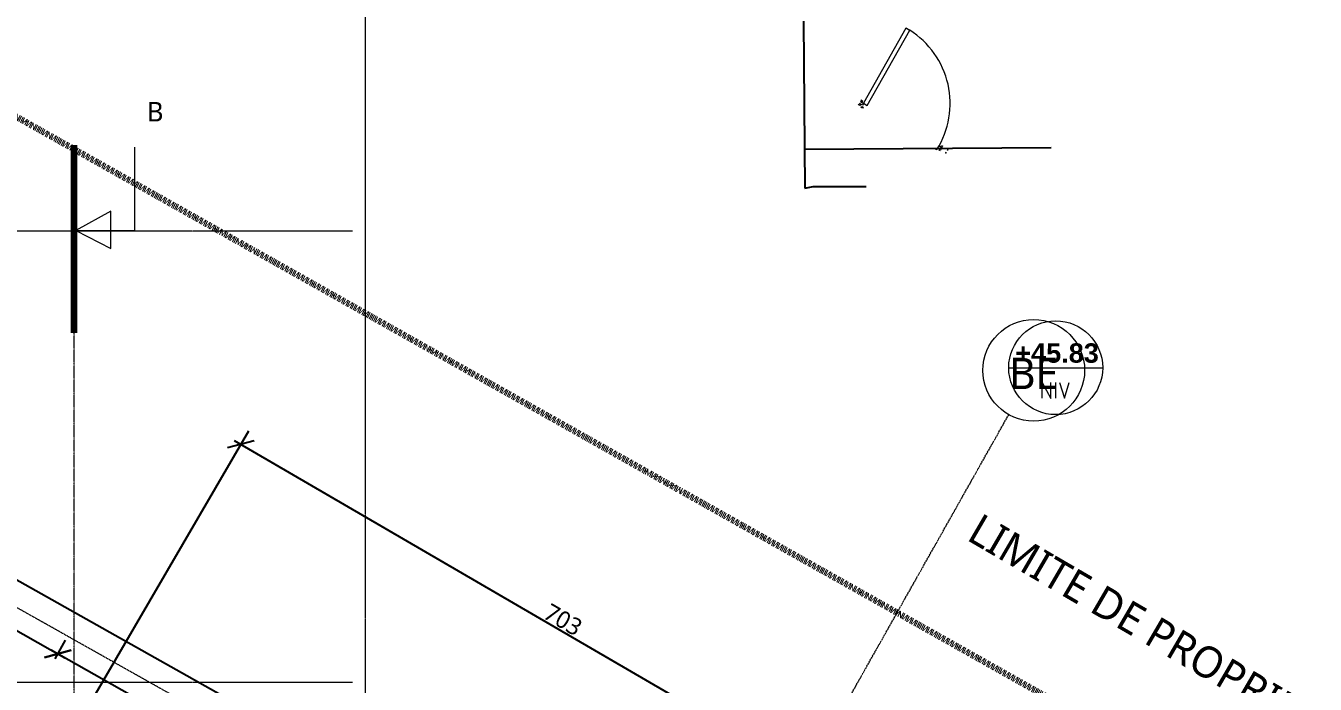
# Model space of a CAD drawing. Header units: millimetres. Extents: x 139864 to 546726, y 40253 to 3921401762.
# Drawn here: x 280012 to 292366, y 91847 to 98159 of the extents above; entities that cross this region are included whole.
import ezdxf

# ---------------------------------------------------------------- set-up
doc = ezdxf.new("R2010")
doc.units = ezdxf.units.MM
for name, pattern in [('Caché', [3, 2, -1]), ('Centre', [12.5, 2.5, -1.875, 6.25, -1.875]), ('Dash dot', [15.875, 6.35, -4.7625, 0, -4.7625]), ('Ligne de quadrillage', [22.225, 12.7, -3.175, 3.175, -3.175]), ('Tiret', [2.5, 1.25, -1.25]), ('Triple tiret', [21.25, 6.25, -1.875, 2.5, -1.875, 2.5, -1.875, 2.5, -1.875])]:
    doc.linetypes.add(name, pattern=pattern)
for name, color, linetype, lineweight in [('AS-20_AXES-ET-FILES', 12, 'Centre', 9), ('AS-21_EPAIS', 211, 'Continuous', 9), ('AS-23_FIN', 2, 'Continuous', 9), ('AS-24_TRES-FIN', 9, 'Continuous', 9), ('AS-25_PROJECTIONS', 12, 'Triple tiret', 9), ('AS-28_PORTES-FENETRES', 9, 'Continuous', 13), ('AS-30_COTE-1', 1, 'Continuous', 5), ('AS-31_TXT-1', 32, 'Continuous', 5)]:
    doc.layers.add(name, color=color, linetype=linetype, lineweight=lineweight)
doc.styles.add('Arial_B_4', font='arialbd.ttf', dxfattribs={"height": 185.714286})
doc.styles.add('Trebuchet MS', font='trebuc.ttf', dxfattribs={"height": 187.5})
doc.styles.add('Trebuchet MS_1', font='trebuc.ttf', dxfattribs={"height": 300})
doc.styles.add('Trebuchet MS_2', font='trebuc.ttf', dxfattribs={"height": 165})
doc.dimstyles.new('Cotes_linéaires', dxfattribs={"dimscale": 304.8, "dimtxt": 170.1069, "dimasz": 0.615157, "dimexe": 0.492126, "dimexo": 0.0625, "dimgap": 0.049213, "dimtad": 1, "dimdec": 0, "dimlfac": 0.1, "dimzin": 0, "dimdsep": 46, "dimtxsty": 'Trebuchet MS_2', "dimblk1": 'OBLIQUE', "dimblk2": 'OBLIQUE', "dimsah": 1, "dimcen": 0.09, "dimdle": 0.246063, "dimazin": 0, "dimtfac": 1, "dimtdec": 4, "dimtix": 1, "dimtmove": 0, "dimatfit": 3, "dimfxl": 0, "dimtvp": 1, "dimtolj": 1, "dimtzin": 0, "dimarcsym": 0})

# ---------------------------------------------------------------- blocks, each defined once
blk = doc.blocks.new('Quadrillage - Extrémité de la ligne de quadrillage - Cercle-4360-12_ Niveau 12 -  BAT BUREAUX')
at = {"layer": 'AS-20_AXES-ET-FILES', "linetype": 'Continuous', "lineweight": 5}
blk.add_circle((0, 0), 6.5, dxfattribs=at)
blk = doc.blocks.new('_Oblique')
at = {"color": 0, "linetype": 'ByBlock', "lineweight": -2}
blk.add_line((-0.5, -0.5), (0.5, 0.5), dxfattribs=at)
blk = doc.blocks.new('DIMBLOCK19-12_ Niveau 12 -  BAT BUREAUX')
at = {"layer": 'AS-30_COTE-1', "color": 0, "lineweight": -2, "transparency": 16777216}
for p, q in [((267979, 99091), (280385, 92102)), ((268017, 99005), (268118, 99185)), ((280292, 92090), (280393, 92269))]:
    blk.add_line(p, q, dxfattribs=at)
at = {"layer": 'Defpoints', "color": 0, "transparency": 16777216}
for p in [(268008, 98989), (280283, 92073), (280319, 92139)]:
    blk.add_point(p, dxfattribs=at)
at = {"layer": 'AS-30_COTE-1', "color": 0, "lineweight": -2, "transparency": 16777216, "xscale": 187.5, "yscale": 187.5, "zscale": 187.5}
for p, rotation in [((268044, 99054), 150.6051502308963), ((280319, 92139), 330.6051502308963)]:
    blk.add_blockref('_Oblique', p, dxfattribs=dict(at, rotation=rotation))
at = {"layer": 'AS-30_COTE-1', "color": 0, "transparency": 16777216, "insert": (274231, 95683), "char_height": 165, "width": 581.25, "attachment_point": 5, "rotation": 330.6052, "style": 'Trebuchet MS_2'}
blk.add_mtext('\\A1;1409', dxfattribs=at)
blk = doc.blocks.new('DIMBLOCK20-12_ Niveau 12 -  BAT BUREAUX')
at = {"layer": 'AS-30_COTE-1', "color": 0, "lineweight": -2, "transparency": 16777216}
for p, q in [((280254, 92176), (283604, 90288)), ((280292, 92090), (280393, 92269)), ((283512, 90276), (283613, 90456))]:
    blk.add_line(p, q, dxfattribs=at)
at = {"layer": 'Defpoints', "color": 0, "transparency": 16777216}
for p in [(280283, 92073), (283539, 90325), (283502, 90260)]:
    blk.add_point(p, dxfattribs=at)
at = {"layer": 'AS-30_COTE-1', "color": 0, "lineweight": -2, "transparency": 16777216, "xscale": 187.5, "yscale": 187.5, "zscale": 187.5}
for p, rotation in [((280319, 92139), 150.6051502308966), ((283539, 90325), 330.6051502308966)]:
    blk.add_blockref('_Oblique', p, dxfattribs=dict(at, rotation=rotation))
at = {"layer": 'AS-30_COTE-1', "color": 0, "transparency": 16777216, "insert": (281978, 91318), "char_height": 165, "width": 435.93, "attachment_point": 5, "rotation": 330.6052, "style": 'Trebuchet MS_2'}
blk.add_mtext('\\A1;370', dxfattribs=at)
blk = doc.blocks.new('DIMBLOCK23-12_ Niveau 12 -  BAT BUREAUX')
at = {"layer": 'AS-30_COTE-1', "color": 0, "lineweight": -2, "transparency": 16777216}
for p, q in [((268217, 99363), (268318, 99542)), ((268179, 99448), (308413, 76840)), ((308320, 76828), (308421, 77008))]:
    blk.add_line(p, q, dxfattribs=at)
at = {"layer": 'Defpoints', "color": 0, "transparency": 16777216}
for p in [(268208, 99346), (308348, 76877), (308311, 76812)]:
    blk.add_point(p, dxfattribs=at)
at = {"layer": 'AS-30_COTE-1', "color": 0, "lineweight": -2, "transparency": 16777216, "xscale": 187.5, "yscale": 187.5, "zscale": 187.5}
for p, rotation in [((268244, 99412), 150.6679493154123), ((308348, 76877), 330.6679493154123)]:
    blk.add_blockref('_Oblique', p, dxfattribs=dict(at, rotation=rotation))
at = {"layer": 'AS-30_COTE-1', "color": 0, "transparency": 16777216, "insert": (288345, 88231), "char_height": 165, "width": 581.25, "attachment_point": 5, "rotation": 330.6679, "style": 'Trebuchet MS_2'}
blk.add_mtext('\\A1;4600', dxfattribs=at)
blk = doc.blocks.new('Sau_Porte_Modele_Standard - 90x210-10183274-12_ Niveau 12 -  BAT BUREAUX')
at = {"layer": 'AS-23_FIN', "lineweight": 13}
for p, q in [((-455, 25), (-435, 25)), ((-435, 10), (-450, 10)), ((-435, 25), (-435, 10)), ((435, 25), (450, 25)), ((435, 10), (435, 25)), ((450, 10), (435, 10)), ((500, 21), (505, 20)), ((505, 20), (505, 10)), ((-435, -25), (-455, -25)), ((-450, -10), (-435, -10)), ((-435, -10), (-435, -25)), ((-415, -35), (-415, -25)), ((-415, -25), (-400, -25)), ((-400, -35), (-415, -35)), ((-400, -25), (-400, -35)), ((400, -35), (400, -25)), ((400, -25), (415, -25)), ((415, -35), (400, -35)), ((415, -25), (415, -35)), ((435, -10), (450, -10)), ((435, -25), (435, -10)), ((450, -25), (435, -25)), ((505, -20), (500, -21)), ((505, -10), (505, -20))]:
    blk.add_line(p, q, dxfattribs=at)
at = {"layer": 'AS-25_PROJECTIONS', "linetype": 'Tiret'}
for p, q in [((-416, 10), (-415, 10)), ((-415, 10), (-415, 10)), ((-415, 10), (-414, 10)), ((-414, 10), (-414, 10))]:
    blk.add_line(p, q, dxfattribs=at)
blk.add_arc((-415, 10), 1.04, 0, 90, dxfattribs=at)
at = {"layer": 'AS-28_PORTES-FENETRES'}
for p, q in [((-378, 838), (-416, 838)), ((-416, 838), (-416, 10)), ((-374, 10), (-374, 838)), ((-450, 10), (-415, 10)), ((-416, 10), (-374, 10)), ((-415, 10), (-415, -10)), ((415, 10), (450, 10)), ((415, -10), (415, 10)), ((-415, -10), (-450, -10)), ((450, -10), (415, -10))]:
    blk.add_line(p, q, dxfattribs=at)
blk.add_arc((-414, 10), 829, 360, 90.0719, dxfattribs=at)
blk = doc.blocks.new('Cotes d_élévation - cote elevation NIV-3547710-12_ Niveau 12 -  BAT BUREAUX')
at = {"layer": 'AS-30_COTE-1'}
for p, q in [((-6, 0), (6, 0)), ((-1.74, -1.9), (-0.62, -3.94)), ((-1.74, -3.9), (-1.74, -1.9)), ((-0.62, -3.94), (-0.62, -1.9)), ((0, -3.9), (0, -1.9)), ((0.47, -1.9), (1.12, -3.9)), ((1.12, -3.9), (1.73, -1.9))]:
    blk.add_line(p, q, dxfattribs=at)
blk.add_circle((0, 0), 6, dxfattribs=at)
blk = doc.blocks.new('*D397')
at = {"layer": 'AS-30_COTE-1', "color": 0, "lineweight": -2, "transparency": 16777216}
for p, q in [((279985, 90558), (282148, 94276)), ((282008, 94184), (288212, 90575)), ((286060, 87024), (288223, 90742))]:
    blk.add_line(p, q, dxfattribs=at)
at = {"layer": 'Defpoints', "color": 0, "transparency": 16777216}
for p in [(288148, 90613), (279976, 90542), (286051, 87008)]:
    blk.add_point(p, dxfattribs=at)
at = {"layer": 'AS-30_COTE-1', "color": 0, "lineweight": -2, "transparency": 16777216, "xscale": 187.5, "yscale": 187.5, "zscale": 187.5}
for p, rotation in [((282073, 94146), 149.81162555931), ((288148, 90613), 329.81162555931)]:
    blk.add_blockref('_Oblique', p, dxfattribs=dict(at, rotation=rotation))
at = {"layer": 'AS-30_COTE-1', "color": 0, "transparency": 16777216, "insert": (285160, 92465), "char_height": 165, "attachment_point": 5, "rotation": 329.8116, "style": 'Trebuchet MS_2'}
blk.add_mtext('\\A1;703', dxfattribs=at)

msp = doc.modelspace()

# ---------------------------------------------------------------- linework, layer by layer
for p, q in [((287462.25119, 98201.99223), (287474.7186, 96601.16366)), ((289837.31001, 96990.47015), (287471.83012, 96972.04756)), ((287474.7186, 96601.16366), (287555.75762, 96619.85032)), ((287555.75762, 96619.85032), (288063.00868, 96619.85032))]:
    msp.add_line(p, q)
at = {"layer": 'AS-20_AXES-ET-FILES', "linetype": 'Ligne de quadrillage', "lineweight": 5}
for p, q in [((283265.81052, 55233.15958), (283265.81052, 98391.51346)), ((283140.81053, 96189.90886), (265033.51195, 96189.90886)), ((273681.84423, 66478.33869), (289429.28559, 94431.41962)), ((283140.81053, 91864.90886), (265033.51195, 91864.90886))]:
    msp.add_line(p, q, dxfattribs=at)
at = {"layer": 'AS-20_AXES-ET-FILES'}
msp.add_line((280475.75248, 83151.74097), (280475.75248, 97015.33749), dxfattribs=at)
at = {"layer": 'AS-21_EPAIS', "lineweight": 140}
msp.add_line((280475.75248, 95215.33749), (280475.75248, 97015.33749), dxfattribs=at)
at = {"layer": 'AS-24_TRES-FIN', "linetype": 'Dash dot', "lineweight": 200}
msp.add_line((265675.81053, 105313.83612), (308287.21956, 81308.58721), dxfattribs=at)
at = {"layer": 'AS-24_TRES-FIN'}
for p, q in [((281057.61439, 96195.33749), (281057.61439, 96995.33749)), ((280826.45178, 96382.48132), (280490.35195, 96196.88483)), ((280826.45178, 96024.73037), (280826.45178, 96382.48132)), ((280475.75248, 96195.33749), (281057.61439, 96195.33749)), ((280490.35195, 96196.88483), (280826.45178, 96024.73037))]:
    msp.add_line(p, q, dxfattribs=at)
at = {"layer": 'AS-25_PROJECTIONS', "linetype": 'Caché'}
msp.add_line((307899.32257, 76822.64021), (276435.81053, 94547.69214), dxfattribs=at)

# ---------------------------------------------------------------- block references
at = {"layer": 'AS-20_AXES-ET-FILES', "linetype": 'Continuous', "lineweight": 5, "xscale": 74.99999999999996, "yscale": 74.99999999999996, "zscale": 74.99999999999996, "rotation": 330.605150230984}
msp.add_blockref('Quadrillage - Extrémité de la ligne de quadrillage - Cercle-4360-12_ Niveau 12 -  BAT BUREAUX', (289668.56299, 94856.15786), dxfattribs=at)
at = {"layer": 'AS-28_PORTES-FENETRES', "rotation": 330.6051502309841}
msp.add_blockref('Sau_Porte_Modele_Standard - 90x210-10183274-12_ Niveau 12 -  BAT BUREAUX', (288394.78433, 97202.87989), dxfattribs=at)
at = {"layer": 'AS-30_COTE-1', "xscale": 74.99999999999996, "yscale": 74.99999999999996, "zscale": 74.99999999999996}
msp.add_blockref('Cotes d_élévation - cote elevation NIV-3547710-12_ Niveau 12 -  BAT BUREAUX', (289879.28544, 94881.41944), dxfattribs=at)

# ---------------------------------------------------------------- texts
at = {"layer": 'AS-20_AXES-ET-FILES', "linetype": 'Continuous', "lineweight": 5, "insert": (289667.53366, 94976.28503), "char_height": 300, "width": 549.2337662, "attachment_point": 2, "line_spacing_factor": 1.048425, "style": 'Trebuchet MS_1'}
msp.add_mtext('BE', dxfattribs=at)
at = {"layer": 'AS-30_COTE-1', "insert": (289491.79669, 95115.24652), "char_height": 185.714286, "width": 929.9730077, "attachment_point": 1, "line_spacing_factor": 0.941778, "style": 'Arial_B_4'}
msp.add_mtext('+45.83', dxfattribs=at)
at = {"layer": 'AS-31_TXT-1', "color": 7, "insert": (281171.71096, 97429.14862), "char_height": 187.5, "width": 180.3796875, "attachment_point": 1, "style": 'Trebuchet MS'}
msp.add_mtext('B', dxfattribs=at)
at = {"layer": 'AS-31_TXT-1', "color": 1, "insert": (289164.50339, 93496.42732), "char_height": 300, "width": 4870.2515625, "attachment_point": 1, "rotation": 329.78752752, "style": 'Trebuchet MS_1'}
msp.add_mtext('LIMITE DE PROPRIETE', dxfattribs=at)

# ---------------------------------------------------------------- dimensions: what is measured, and where the dimension line sits
at = {"layer": 'AS-30_COTE-1'}
for base, p1, p2, angle, override, picture, middle in [((308347.89176, 76877.01826), (268207.7127, 99346.14124), (308311.15149, 76811.6336), 330.667949315, {"dimpost": '<>', "dimfxl": 46000.976485}, 'DIMBLOCK23-12_ Niveau 12 -  BAT BUREAUX', (288344.77837, 88230.77355)), ((280319.3237, 92138.75056), (268007.5559, 98988.53477), (280282.51179, 92073.40622), 330.605150231, {"dimpost": '<>', "dimfxl": 14088.773722}, 'DIMBLOCK19-12_ Niveau 12 -  BAT BUREAUX', (274230.54655, 95682.76299)), ((283539.02446, 90324.9237), (280282.51179, 92073.40622), (283502.21255, 90259.57936), 330.605150231, {"dimpost": '<>', "dimfxl": 3695.462199}, 'DIMBLOCK20-12_ Niveau 12 -  BAT BUREAUX', (281977.73853, 91318.04327))]:
    dim = msp.add_linear_dim(base=base, p1=p1, p2=p2, angle=angle, dimstyle='Cotes_linéaires', override=override, dxfattribs=at)
    dim.commit()
    dim.dimension.update_dxf_attribs({"geometry": picture, "text_midpoint": middle})
dim = msp.add_aligned_dim(p1=(279975.76641, 90541.65308), p2=(286050.54746, 87007.69601), distance=4170.41537, dimstyle='Cotes_linéaires', override={"dimpost": '<>', "dimfxl": 4853.537778}, dxfattribs=at)
dim.commit()
dim.dimension.update_dxf_attribs({"geometry": '*D397', "text_midpoint": (285159.98134, 92465.01032)})

doc.saveas('drawing.dxf')
